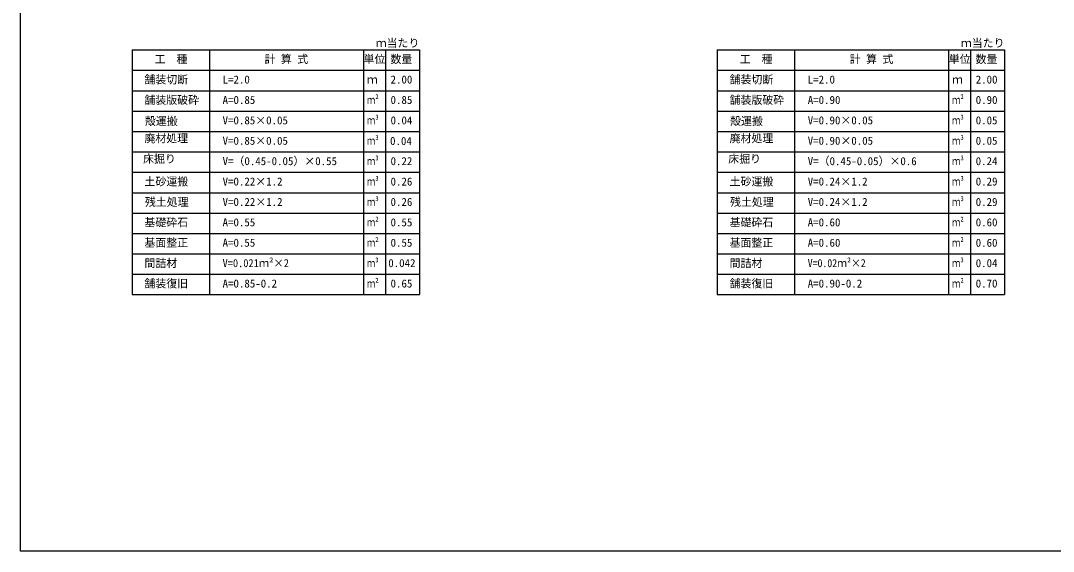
# Model space of a CAD drawing. Units: millimetres, scale not verified. Extents: x -9755 to 16726, y -7413 to 4835.
# Drawn here: x 3808 to 7355, y -2028 to -206 of the extents above; entities that cross this region are included whole.
import ezdxf
from ezdxf.enums import TextEntityAlignment as Align

# ---------------------------------------------------------------- set-up
doc = ezdxf.new("R2010")
doc.units = ezdxf.units.MM
doc.header["$LTSCALE"] = 15
doc.layers.add('0-7', color=4, linetype='Continuous')
doc.layers.add('0-F', color=5, linetype='Continuous')
doc.styles.add('ＭＳ ゴシック', font='')
doc.styles.get('ＭＳ ゴシック').set_extended_font_data('MS Gothic')

msp = doc.modelspace()

# ---------------------------------------------------------------- linework, layer by layer
at = {"layer": '0-7', "color": 7}
for p, q in [((4191, -306.68), (4191, -1146.68)), ((4456.23, -306.68), (4456.23, -1146.68)), ((4985.04, -306.68), (4985.04, -1146.68)), ((5060.83, -306.68), (5060.83, -1146.68)), ((5177.71, -306.68), (5177.71, -1146.68)), ((6200.45, -306.68), (6200.45, -1146.68)), ((6465.68, -306.68), (6465.68, -1146.68)), ((6994.49, -306.68), (6994.49, -1146.68)), ((7070.27, -306.68), (7070.27, -1146.68)), ((7187.15, -306.68), (7187.15, -1146.68)), ((4191, -376.68), (5177.71, -376.68)), ((6200.45, -376.68), (7187.15, -376.68)), ((4191, -446.68), (5177.71, -446.68)), ((6200.45, -446.68), (7187.15, -446.68)), ((4191, -516.68), (5177.71, -516.68)), ((6200.45, -516.68), (7187.15, -516.68)), ((4191, -586.68), (5177.71, -586.68)), ((6200.45, -586.68), (7187.15, -586.68)), ((4191, -656.68), (5177.71, -656.68)), ((6200.45, -656.68), (7187.15, -656.68)), ((4191, -726.68), (5177.71, -726.68)), ((6200.45, -726.68), (7187.15, -726.68)), ((4191, -796.68), (5177.71, -796.68)), ((6200.45, -796.68), (7187.15, -796.68)), ((4191, -866.68), (5177.71, -866.68)), ((6200.45, -866.68), (7187.15, -866.68)), ((4191, -936.68), (5177.71, -936.68)), ((6200.45, -936.68), (7187.15, -936.68)), ((4191, -1006.68), (5177.71, -1006.68)), ((6200.45, -1006.68), (7187.15, -1006.68)), ((4191, -1076.68), (5177.71, -1076.68)), ((6200.45, -1076.68), (7187.15, -1076.68)), ((4191, -1146.68), (5177.71, -1146.68)), ((6200.45, -1146.68), (7187.15, -1146.68))]:
    msp.add_line(p, q, dxfattribs=at)
for points in [[(4191, -306.68), (4456.23, -306.68), (5177.71, -306.68)], [(6200.45, -306.68), (6465.68, -306.68), (7187.15, -306.68)]]:
    msp.add_lwpolyline(points, dxfattribs=at)
at = {"layer": '0-F'}
msp.add_lwpolyline([(3808.17, -2027.5), (3808.17, 2027.5), (9708.17, 2027.5), (9708.17, -2027.5)], close=True, dxfattribs=at)

# ---------------------------------------------------------------- texts
at = {"layer": '0-7', "style": 'ＭＳ ゴシック'}
for s, p in [('ｍ当たり', (5027.57, -305.06)), ('ｍ当たり', (7037.02, -305.06)), ('工\u3000種', (4268.23, -360.43)), ('計 算 式', (4645.64, -360.43)), ('単位', (4986.02, -360.34)), ('数量', (5078.05, -360.51)), ('工\u3000種', (6277.68, -360.43)), ('計 算 式', (6655.08, -360.43)), ('単位', (6995.46, -360.34)), ('数量', (7087.49, -360.51)), ('舗装切断', (4233.3, -430.43)), ('L=2.0', (4501.63, -430.43)), ('ｍ', (4997.11, -430.43)), ('2.00', (5078.47, -430.43)), ('舗装切断', (6242.74, -430.43)), ('L=2.0', (6511.08, -430.43)), ('ｍ', (7006.55, -430.43)), ('2.00', (7087.91, -430.43)), ('舗装版破砕', (4233.3, -500.43)), ('舗装版破砕', (6242.74, -500.43)), ('A=0.85', (4501.63, -500.43)), ('0.85', (5078.47, -500.43)), ('A=0.90', (6511.08, -500.43)), ('0.90', (7087.91, -500.43)), ('殻運搬', (4234.86, -572.92)), ('V=0.85×0.05', (4501.63, -570.43)), ('0.04', (5078.47, -570.43)), ('殻運搬', (6244.3, -572.92)), ('V=0.90×0.05', (6511.08, -570.43)), ('0.05', (7087.91, -570.43)), ('廃材処理', (4233.3, -632.21)), ('廃材処理', (6242.74, -632.21)), ('V=0.85×0.05', (4501.63, -640.43)), ('0.04', (5076.75, -641.16)), ('V=0.90×0.05', (6511.08, -640.43)), ('0.05', (7087.91, -640.43)), ('床掘り', (4228.62, -702.41)), ('V=（0.45-0.05）×0.55', (4501.63, -710.43)), ('床掘り', (6238.06, -702.41)), ('V=（0.45-0.05）×0.6', (6511.08, -710.43)), ('0.22', (5078.47, -710.43)), ('0.24', (7087.91, -710.43)), ('土砂運搬', (4233.3, -780.43)), ('V=0.22×1.2', (4501.63, -780.43)), ('土砂運搬', (6242.74, -780.43)), ('V=0.24×1.2', (6511.08, -780.43)), ('0.26', (5078.47, -780.43)), ('0.29', (7087.91, -780.43)), ('残土処理', (4234.86, -850.62)), ('V=0.22×1.2', (4501.63, -850.43)), ('0.26', (5078.47, -850.43)), ('残土処理', (6244.3, -850.62)), ('V=0.24×1.2', (6511.08, -850.43)), ('0.29', (7087.91, -850.43)), ('基礎砕石', (4233.3, -920.43)), ('A=0.55', (4501.63, -920.43)), ('0.55', (5078.47, -920.43)), ('基礎砕石', (6242.74, -920.43)), ('A=0.60', (6511.08, -920.43)), ('0.60', (7087.91, -920.43)), ('基面整正', (4233.3, -990.43)), ('A=0.55', (4501.63, -990.43)), ('0.55', (5078.47, -990.43)), ('基面整正', (6242.74, -990.43)), ('A=0.60', (6511.08, -990.43)), ('0.60', (7087.91, -990.43)), ('間詰材', (4233.3, -1060.43)), ('0.042', (5070.6, -1060.3)), ('間詰材', (6242.74, -1060.43)), ('0.04', (7087.91, -1060.43)), ('舗装復旧', (4233.3, -1130.43)), ('A=0.85-0.2', (4501.63, -1130.43)), ('0.65', (5078.47, -1130.43)), ('舗装復旧', (6242.74, -1130.43)), ('A=0.90-0.2', (6511.08, -1130.43)), ('0.70', (7087.91, -1130.43))]:
    msp.add_text(s, height=27.49, dxfattribs=at).set_placement(p, align=Align.BOTTOM_LEFT)
for s, width, p in [('ｍ²', 0.75, (4997.11, -500.43)), ('ｍ²', 0.75, (7006.55, -500.43)), ('ｍ³', 0.75, (4997.11, -570.43)), ('ｍ³', 0.75, (7006.55, -570.43)), ('ｍ³', 0.75, (4997.11, -640.43)), ('ｍ³', 0.75, (7006.55, -640.43)), ('ｍ³', 0.75, (4997.11, -710.43)), ('ｍ³', 0.75, (7006.55, -710.43)), ('ｍ³', 0.75, (4997.11, -780.43)), ('ｍ³', 0.75, (7006.55, -780.43)), ('ｍ³', 0.75, (4997.11, -850.43)), ('ｍ³', 0.75, (7006.55, -850.43)), ('ｍ²', 0.75, (4997.11, -920.43)), ('ｍ²', 0.75, (7006.55, -920.43)), ('ｍ²', 0.75, (4997.11, -990.43)), ('ｍ²', 0.75, (7006.55, -990.43)), ('V=0.021ｍ²×2', 0.95, (4501.63, -1060.43)), ('ｍ³', 0.75, (4997.11, -1060.43)), ('V=0.02ｍ²×2', 0.9, (6511.08, -1060.43)), ('ｍ³', 0.75, (7006.55, -1060.43)), ('ｍ²', 0.75, (4997.11, -1130.43)), ('ｍ²', 0.75, (7006.55, -1130.43))]:
    msp.add_text(s, height=27.49, dxfattribs=dict(at, width=width)).set_placement(p, align=Align.BOTTOM_LEFT)

doc.saveas('drawing.dxf')
